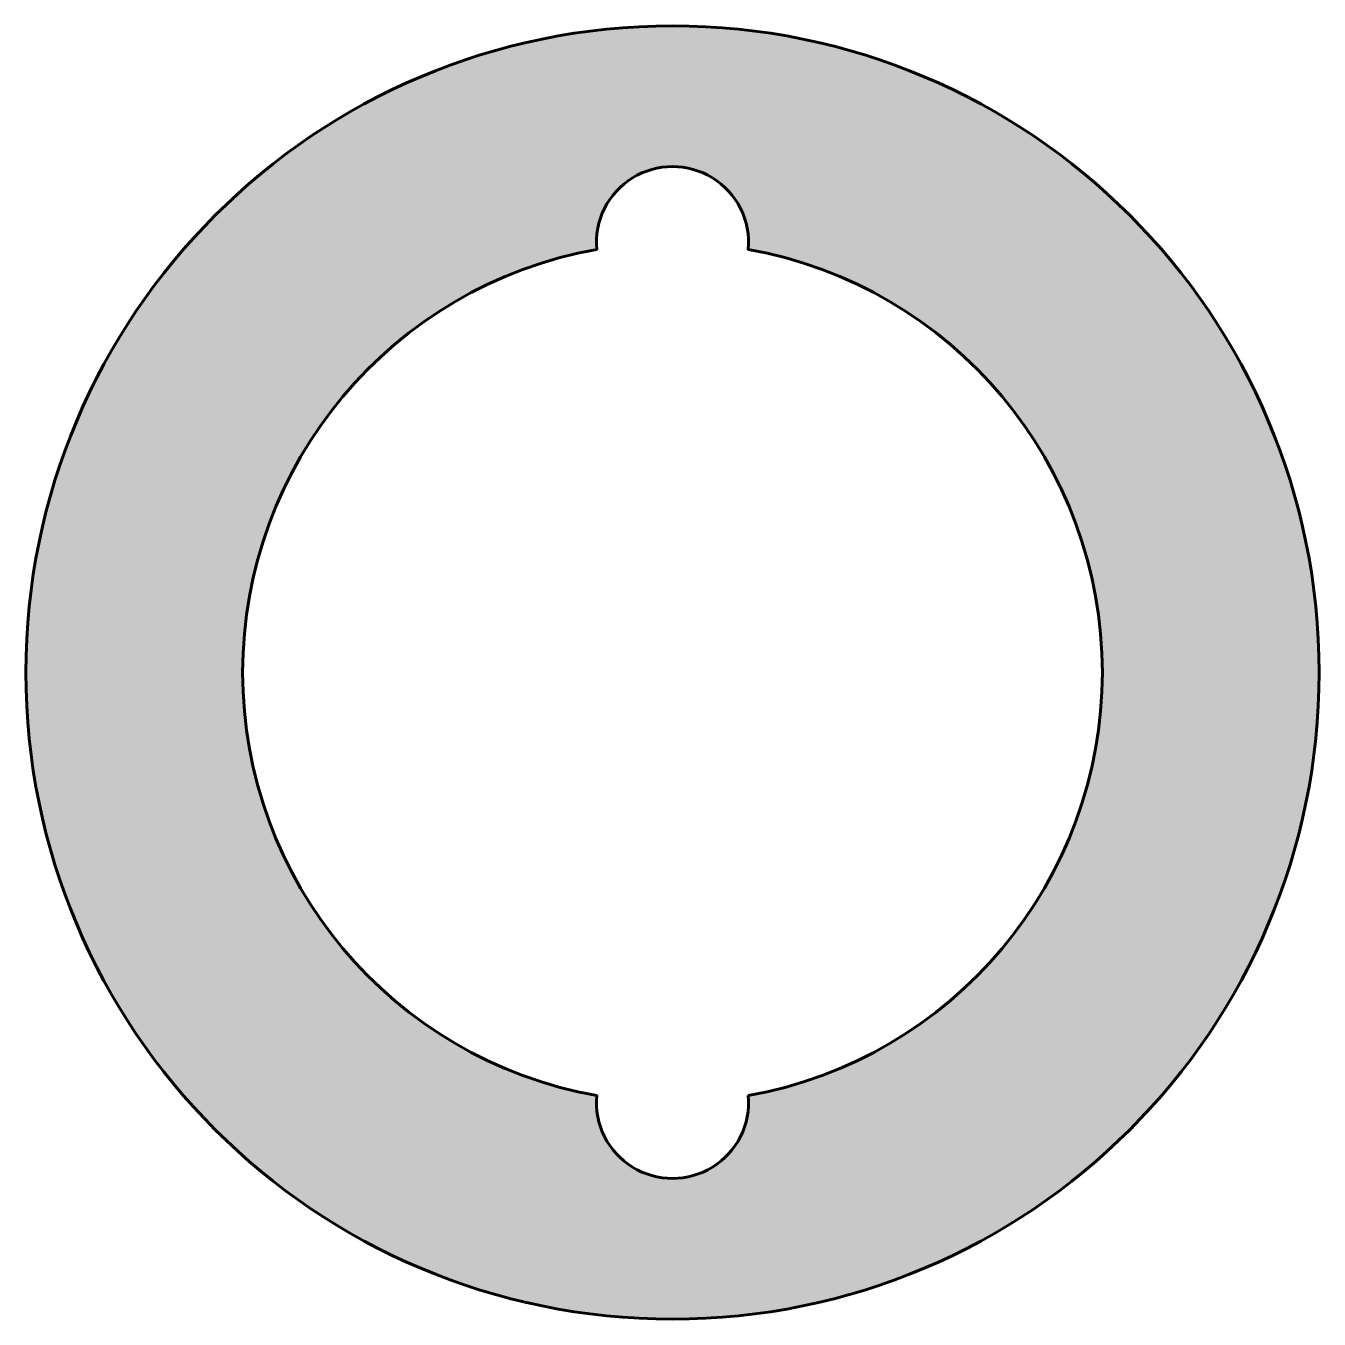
# Model space of a CAD drawing. Header units: inches. Extents: x 1.15 to 2.85, y 6.15 to 7.85.
import ezdxf

# ---------------------------------------------------------------- set-up
doc = ezdxf.new("R2010")
doc.units = ezdxf.units.IN
doc.header["$MEASUREMENT"] = 0
doc.layers.add('Sink', color=7, linetype='Continuous', lineweight=60)

msp = doc.modelspace()

# ---------------------------------------------------------------- hatches: boundary and pattern name
at = {"layer": 'Sink'}
h = msp.add_hatch(color=256, dxfattribs=at)
h.dxf.hatch_style = 1
h.paths.add_polyline_path([(1.15, 7, 1), (2.85, 7, 1)])
h.paths.add_polyline_path([(1.9004, 7.5562, -1.092783), (2.0996, 7.5562, -0.83681), (2.0996, 6.4438, -1.092783), (1.9004, 6.4438, -0.83681)], flags=16)

# ---------------------------------------------------------------- linework, layer by layer
msp.add_lwpolyline([(2.0996, 6.4438, 0.83681), (2.0996, 7.5562, 1.092783), (1.9004, 7.5562, 0.83681), (1.9004, 6.4438, 1.092783)], format="xyb", close=True, dxfattribs=at)
msp.add_circle((2, 7), 0.85, dxfattribs=at)

doc.saveas('drawing.dxf')
